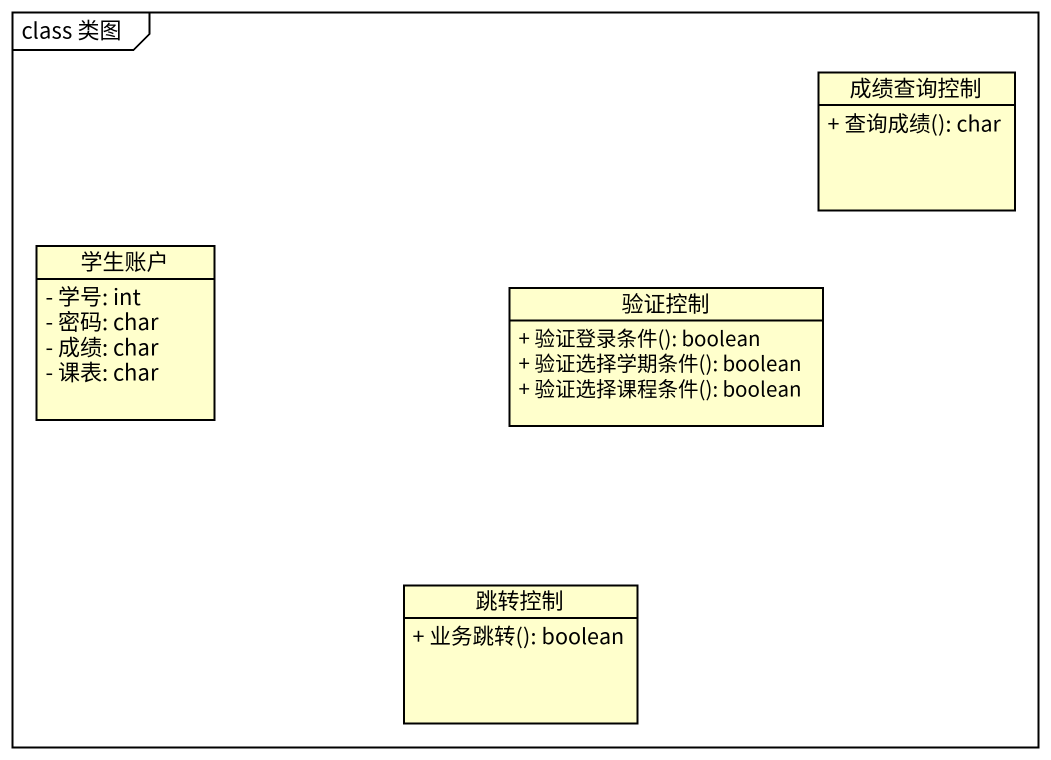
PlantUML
@startuml
mainframe class 类图
hide circle
hide empty members
skinparam classAttributeIconSize 0
class 成绩查询控制 {
  + 查询成绩(): char
}
class 学生账户 {
  - 学号: int
  - 密码: char
  - 成绩: char
  - 课表: char
}
class 验证控制 {
  + 验证登录条件(): boolean
  + 验证选择学期条件(): boolean
  + 验证选择课程条件(): boolean
}
class 跳转控制 {
  + 业务跳转(): boolean
}
@enduml
